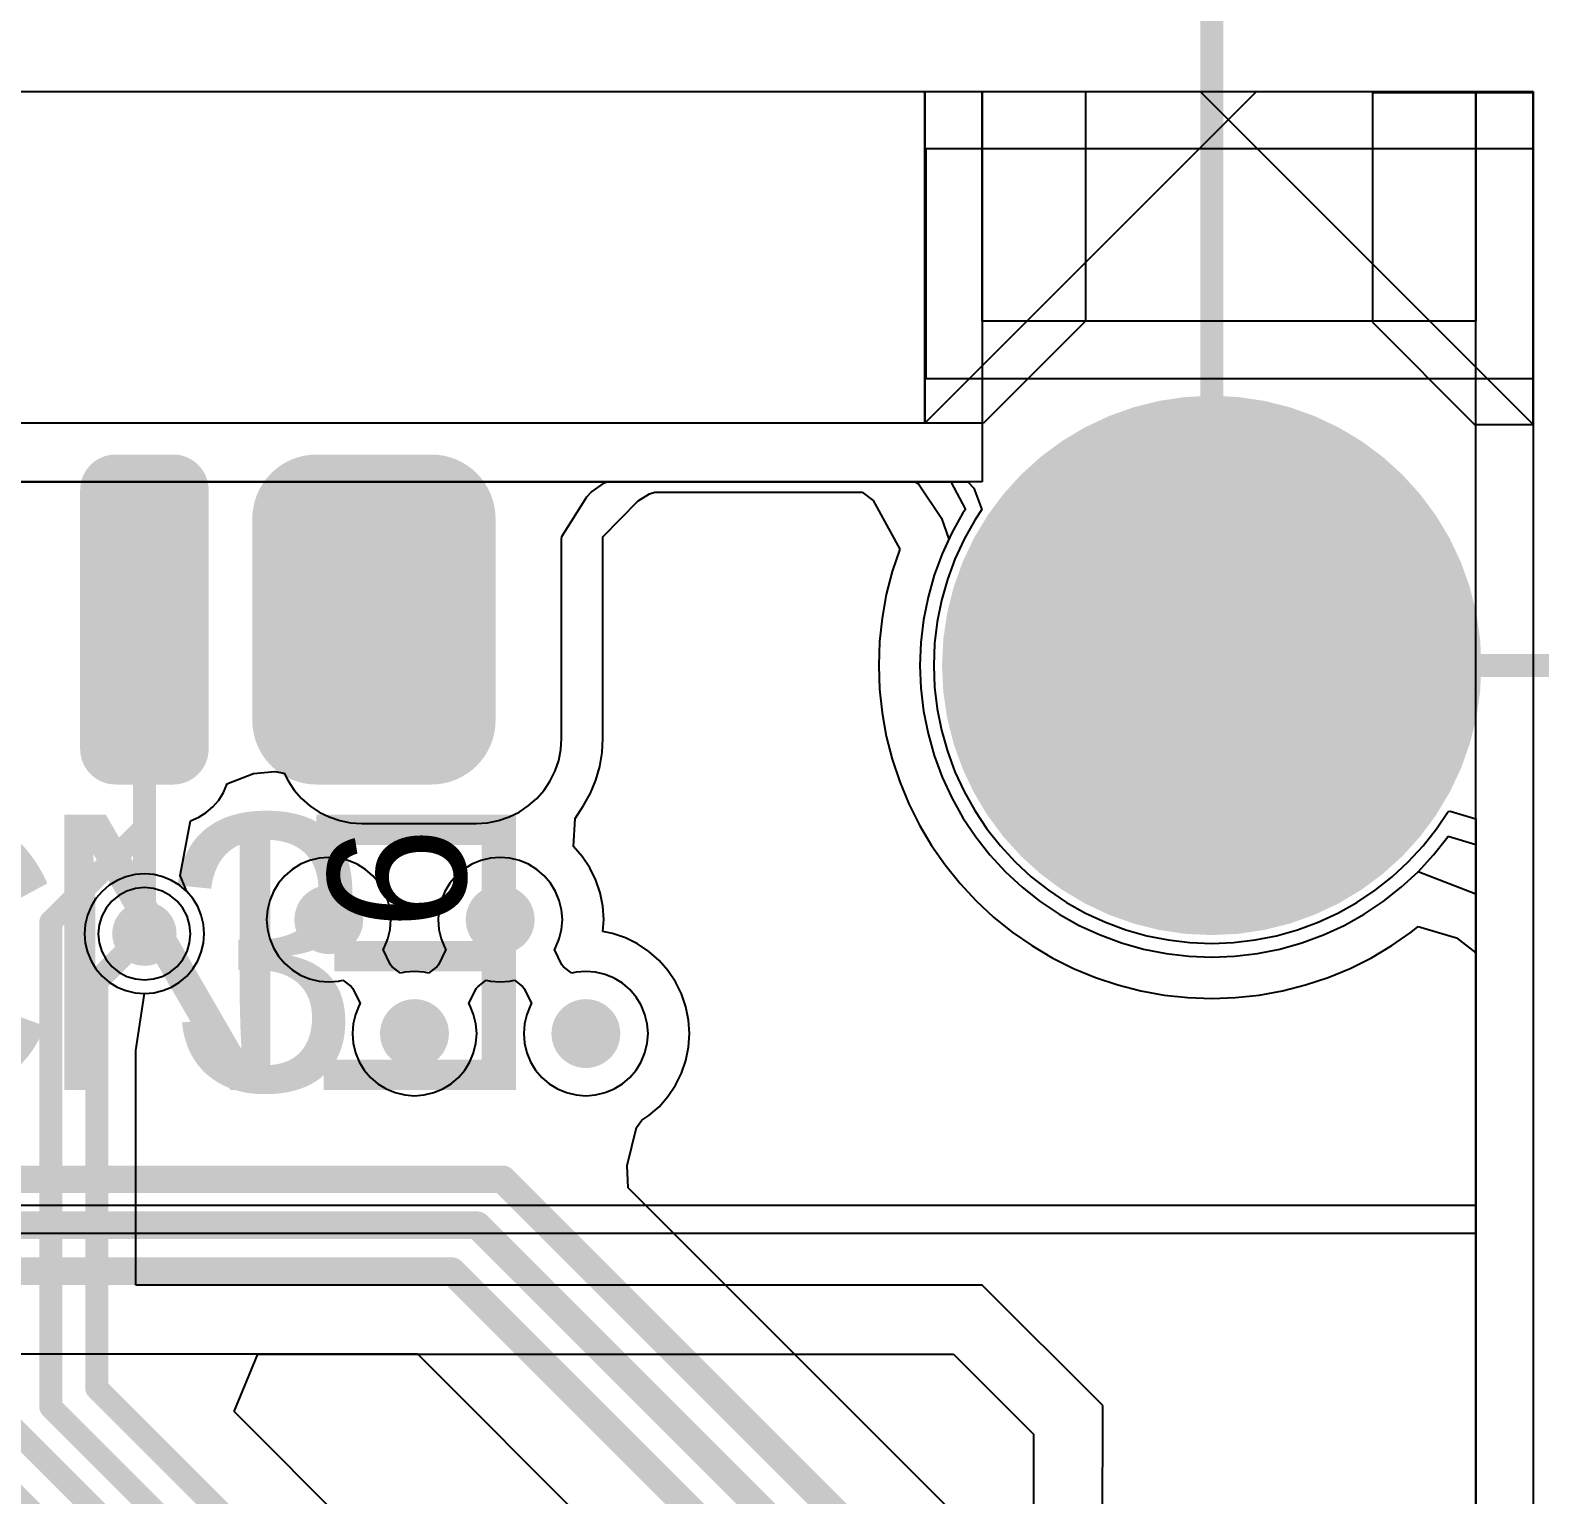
# Model space of a CAD drawing. Header units: millimetres. Extents: x 5.97 to 14.78, y 3.86 to 11.35.
# Drawn here: x 12.21 to 12.868, y 7.819 to 8.457 of the extents above; entities that cross this region are included whole.
import ezdxf

# ---------------------------------------------------------------- set-up
doc = ezdxf.new("R2010")
doc.units = ezdxf.units.MM
doc.header["$MEASUREMENT"] = 0
for name, color, linetype in [('BottomLayer', 5, 'Continuous'), ('BottomOverlay', 54, 'Continuous'), ('BottomPaste', 16, 'Continuous'), ('BottomSolder', 6, 'Continuous'), ('Mechanical2', 216, 'Continuous'), ('MidLayer1', 16, 'Continuous'), ('MidLayer2', 76, 'Continuous'), ('MultiLayer', 9, 'Continuous'), ('TopLayer', 1, 'Continuous'), ('TopOverlay', 2, 'Continuous'), ('TopPaste', 8, 'Continuous'), ('TopSolder', 216, 'Continuous')]:
    doc.layers.add(name, color=color, linetype=linetype)

# ---------------------------------------------------------------- blocks, each defined once
blk = doc.blocks.new('TE_1_1634688_0_163')
at = {"layer": 'BottomLayer'}
for points, const_width in [([(-0.2375, -0.00642, 1), (-0.2125, -0.00642, 1)], 0.025), ([(-0.1875, -0.00642, 1), (-0.1625, -0.00642, 1)], 0.025), ([(-0.11875, 0.00608, 1), (-0.10625, 0.00608, 1)], 0.0125), ([(-0.09375, 0.00608, 1), (-0.08125, 0.00608, 1)], 0.0125), ([(-0.01875, 0.00608, 1), (-0.00625, 0.00608, 1)], 0.0125), ([(0.00625, 0.00608, 1), (0.01875, 0.00608, 1)], 0.0125), ([(0.08125, 0.00608, 1), (0.09375, 0.00608, 1)], 0.0125), ([(0.10625, 0.00608, 1), (0.11875, 0.00608, 1)], 0.0125), ([(0.1625, -0.00642, 1), (0.1875, -0.00642, 1)], 0.025), ([(0.2125, -0.00642, 1), (0.2375, -0.00642, 1)], 0.025), ([(-0.2375, -0.09421, 1), (-0.2125, -0.09421, 1)], 0.025), ([(-0.1875, -0.09421, 1), (-0.1625, -0.09421, 1)], 0.025), ([(0.1625, -0.09421, 1), (0.1875, -0.09421, 1)], 0.025), ([(0.2125, -0.09421, 1), (0.2375, -0.09421, 1)], 0.025), ([(-0.11875, -0.10671, 1), (-0.10625, -0.10671, 1)], 0.0125), ([(-0.09375, -0.10671, 1), (-0.08125, -0.10671, 1)], 0.0125), ([(-0.01875, -0.10671, 1), (-0.00625, -0.10671, 1)], 0.0125), ([(0.00625, -0.10671, 1), (0.01875, -0.10671, 1)], 0.0125), ([(0.08125, -0.10671, 1), (0.09375, -0.10671, 1)], 0.0125), ([(0.10625, -0.10671, 1), (0.11875, -0.10671, 1)], 0.0125)]:
    blk.add_lwpolyline(points, format="xyb", close=True, dxfattribs=dict(at, const_width=const_width))
for points in [[(-0.175, -0.11921), (-0.175, 0.01858), (-0.225, -0.11921), (-0.225, 0.01858)], [(-0.0875, -0.11921), (-0.0875, 0.01858), (-0.1125, -0.11921), (-0.1125, 0.01858)], [(0.0125, -0.11921), (0.0125, 0.01858), (-0.0125, -0.11921), (-0.0125, 0.01858)], [(0.1125, -0.11921), (0.1125, 0.01858), (0.0875, -0.11921), (0.0875, 0.01858)], [(0.225, -0.11921), (0.225, 0.01858), (0.175, -0.11921), (0.175, 0.01858)], [(-0.075, -0.10671), (-0.075, 0.00608), (-0.125, -0.10671), (-0.125, 0.00608)], [(0.025, -0.10671), (0.025, 0.00608), (-0.025, -0.10671), (-0.025, 0.00608)], [(0.125, -0.10671), (0.125, 0.00608), (0.075, -0.10671), (0.075, 0.00608)], [(-0.15, -0.09421), (-0.15, -0.00642), (-0.25, -0.09421), (-0.25, -0.00642)], [(0.25, -0.09421), (0.25, -0.00642), (0.15, -0.09421), (0.15, -0.00642)]]:
    blk.add_solid(points, dxfattribs=at)
at = {"layer": 'BottomPaste'}
for points, const_width in [([(-0.239, -0.00642, 1), (-0.211, -0.00642, 1)], 0.028), ([(-0.189, -0.00642, 1), (-0.161, -0.00642, 1)], 0.028), ([(-0.12025, 0.00608, 1), (-0.10475, 0.00608, 1)], 0.0155), ([(-0.09525, 0.00608, 1), (-0.07975, 0.00608, 1)], 0.0155), ([(-0.02025, 0.00608, 1), (-0.00475, 0.00608, 1)], 0.0155), ([(0.00475, 0.00608, 1), (0.02025, 0.00608, 1)], 0.0155), ([(0.07975, 0.00608, 1), (0.09525, 0.00608, 1)], 0.0155), ([(0.10475, 0.00608, 1), (0.12025, 0.00608, 1)], 0.0155), ([(0.161, -0.00642, 1), (0.189, -0.00642, 1)], 0.028), ([(0.211, -0.00642, 1), (0.239, -0.00642, 1)], 0.028), ([(-0.239, -0.09421, 1), (-0.211, -0.09421, 1)], 0.028), ([(-0.189, -0.09421, 1), (-0.161, -0.09421, 1)], 0.028), ([(0.161, -0.09421, 1), (0.189, -0.09421, 1)], 0.028), ([(0.211, -0.09421, 1), (0.239, -0.09421, 1)], 0.028), ([(-0.12025, -0.10671, 1), (-0.10475, -0.10671, 1)], 0.0155), ([(-0.09525, -0.10671, 1), (-0.07975, -0.10671, 1)], 0.0155), ([(-0.02025, -0.10671, 1), (-0.00475, -0.10671, 1)], 0.0155), ([(0.00475, -0.10671, 1), (0.02025, -0.10671, 1)], 0.0155), ([(0.07975, -0.10671, 1), (0.09525, -0.10671, 1)], 0.0155), ([(0.10475, -0.10671, 1), (0.12025, -0.10671, 1)], 0.0155)]:
    blk.add_lwpolyline(points, format="xyb", close=True, dxfattribs=dict(at, const_width=const_width))
for points in [[(-0.175, -0.12221), (-0.175, 0.02158), (-0.225, -0.12221), (-0.225, 0.02158)], [(-0.0875, -0.12221), (-0.0875, 0.02158), (-0.1125, -0.12221), (-0.1125, 0.02158)], [(0.0125, -0.12221), (0.0125, 0.02158), (-0.0125, -0.12221), (-0.0125, 0.02158)], [(0.1125, -0.12221), (0.1125, 0.02158), (0.0875, -0.12221), (0.0875, 0.02158)], [(0.225, -0.12221), (0.225, 0.02158), (0.175, -0.12221), (0.175, 0.02158)], [(-0.072, -0.10671), (-0.072, 0.00608), (-0.128, -0.10671), (-0.128, 0.00608)], [(0.028, -0.10671), (0.028, 0.00608), (-0.028, -0.10671), (-0.028, 0.00608)], [(0.128, -0.10671), (0.128, 0.00608), (0.072, -0.10671), (0.072, 0.00608)], [(-0.147, -0.09421), (-0.147, -0.00642), (-0.253, -0.09421), (-0.253, -0.00642)], [(0.253, -0.09421), (0.253, -0.00642), (0.147, -0.09421), (0.147, -0.00642)]]:
    blk.add_solid(points, dxfattribs=at)
at = {"layer": 'BottomSolder'}
for points, const_width in [([(-0.23875, -0.00642, 1), (-0.21125, -0.00642, 1)], 0.0275), ([(-0.18875, -0.00642, 1), (-0.16125, -0.00642, 1)], 0.0275), ([(-0.12, 0.00608, 1), (-0.105, 0.00608, 1)], 0.015), ([(-0.095, 0.00608, 1), (-0.08, 0.00608, 1)], 0.015), ([(-0.02, 0.00608, 1), (-0.005, 0.00608, 1)], 0.015), ([(0.005, 0.00608, 1), (0.02, 0.00608, 1)], 0.015), ([(0.08, 0.00608, 1), (0.095, 0.00608, 1)], 0.015), ([(0.105, 0.00608, 1), (0.12, 0.00608, 1)], 0.015), ([(0.16125, -0.00642, 1), (0.18875, -0.00642, 1)], 0.0275), ([(0.21125, -0.00642, 1), (0.23875, -0.00642, 1)], 0.0275), ([(-0.23875, -0.09421, 1), (-0.21125, -0.09421, 1)], 0.0275), ([(-0.18875, -0.09421, 1), (-0.16125, -0.09421, 1)], 0.0275), ([(0.16125, -0.09421, 1), (0.18875, -0.09421, 1)], 0.0275), ([(0.21125, -0.09421, 1), (0.23875, -0.09421, 1)], 0.0275), ([(-0.12, -0.10671, 1), (-0.105, -0.10671, 1)], 0.015), ([(-0.095, -0.10671, 1), (-0.08, -0.10671, 1)], 0.015), ([(-0.02, -0.10671, 1), (-0.005, -0.10671, 1)], 0.015), ([(0.005, -0.10671, 1), (0.02, -0.10671, 1)], 0.015), ([(0.08, -0.10671, 1), (0.095, -0.10671, 1)], 0.015), ([(0.105, -0.10671, 1), (0.12, -0.10671, 1)], 0.015)]:
    blk.add_lwpolyline(points, format="xyb", close=True, dxfattribs=dict(at, const_width=const_width))
for points in [[(-0.175, -0.12171), (-0.175, 0.02108), (-0.225, -0.12171), (-0.225, 0.02108)], [(-0.0875, -0.12171), (-0.0875, 0.02108), (-0.1125, -0.12171), (-0.1125, 0.02108)], [(0.0125, -0.12171), (0.0125, 0.02108), (-0.0125, -0.12171), (-0.0125, 0.02108)], [(0.1125, -0.12171), (0.1125, 0.02108), (0.0875, -0.12171), (0.0875, 0.02108)], [(0.225, -0.12171), (0.225, 0.02108), (0.175, -0.12171), (0.175, 0.02108)], [(-0.0725, -0.10671), (-0.0725, 0.00608), (-0.1275, -0.10671), (-0.1275, 0.00608)], [(0.0275, -0.10671), (0.0275, 0.00608), (-0.0275, -0.10671), (-0.0275, 0.00608)], [(0.1275, -0.10671), (0.1275, 0.00608), (0.0725, -0.10671), (0.0725, 0.00608)], [(-0.1475, -0.09421), (-0.1475, -0.00642), (-0.2525, -0.09421), (-0.2525, -0.00642)], [(0.2525, -0.09421), (0.2525, -0.00642), (0.1475, -0.09421), (0.1475, -0.00642)]]:
    blk.add_solid(points, dxfattribs=at)
at = {"layer": 'MultiLayer'}
for p, q in [((-0.44, -0.28031), (-0.44, -0.13583)), ((-0.44, -0.13583), (0.44, -0.13583)), ((0.44, -0.13583), (0.44, -0.28031)), ((0.44, -0.28031), (-0.44, -0.28031))]:
    blk.add_line(p, q, dxfattribs=at)
at = {"layer": 'TopLayer'}
for points, const_width in [([(-0.2375, -0.00642, 1), (-0.2125, -0.00642, 1)], 0.025), ([(-0.1875, -0.00642, 1), (-0.1625, -0.00642, 1)], 0.025), ([(-0.11875, 0.00608, 1), (-0.10625, 0.00608, 1)], 0.0125), ([(-0.09375, 0.00608, 1), (-0.08125, 0.00608, 1)], 0.0125), ([(-0.01875, 0.00608, 1), (-0.00625, 0.00608, 1)], 0.0125), ([(0.00625, 0.00608, 1), (0.01875, 0.00608, 1)], 0.0125), ([(0.08125, 0.00608, 1), (0.09375, 0.00608, 1)], 0.0125), ([(0.10625, 0.00608, 1), (0.11875, 0.00608, 1)], 0.0125), ([(0.1625, -0.00642, 1), (0.1875, -0.00642, 1)], 0.025), ([(0.2125, -0.00642, 1), (0.2375, -0.00642, 1)], 0.025), ([(-0.2375, -0.09421, 1), (-0.2125, -0.09421, 1)], 0.025), ([(-0.1875, -0.09421, 1), (-0.1625, -0.09421, 1)], 0.025), ([(0.1625, -0.09421, 1), (0.1875, -0.09421, 1)], 0.025), ([(0.2125, -0.09421, 1), (0.2375, -0.09421, 1)], 0.025), ([(-0.11875, -0.10671, 1), (-0.10625, -0.10671, 1)], 0.0125), ([(-0.09375, -0.10671, 1), (-0.08125, -0.10671, 1)], 0.0125), ([(-0.01875, -0.10671, 1), (-0.00625, -0.10671, 1)], 0.0125), ([(0.00625, -0.10671, 1), (0.01875, -0.10671, 1)], 0.0125), ([(0.08125, -0.10671, 1), (0.09375, -0.10671, 1)], 0.0125), ([(0.10625, -0.10671, 1), (0.11875, -0.10671, 1)], 0.0125)]:
    blk.add_lwpolyline(points, format="xyb", close=True, dxfattribs=dict(at, const_width=const_width))
for points in [[(-0.175, -0.11921), (-0.175, 0.01858), (-0.225, -0.11921), (-0.225, 0.01858)], [(-0.0875, -0.11921), (-0.0875, 0.01858), (-0.1125, -0.11921), (-0.1125, 0.01858)], [(0.0125, -0.11921), (0.0125, 0.01858), (-0.0125, -0.11921), (-0.0125, 0.01858)], [(0.1125, -0.11921), (0.1125, 0.01858), (0.0875, -0.11921), (0.0875, 0.01858)], [(0.225, -0.11921), (0.225, 0.01858), (0.175, -0.11921), (0.175, 0.01858)], [(-0.075, -0.10671), (-0.075, 0.00608), (-0.125, -0.10671), (-0.125, 0.00608)], [(0.025, -0.10671), (0.025, 0.00608), (-0.025, -0.10671), (-0.025, 0.00608)], [(0.125, -0.10671), (0.125, 0.00608), (0.075, -0.10671), (0.075, 0.00608)], [(-0.15, -0.09421), (-0.15, -0.00642), (-0.25, -0.09421), (-0.25, -0.00642)], [(0.25, -0.09421), (0.25, -0.00642), (0.15, -0.09421), (0.15, -0.00642)]]:
    blk.add_solid(points, dxfattribs=at)
at = {"layer": 'TopPaste'}
for points, const_width in [([(-0.239, -0.00642, 1), (-0.211, -0.00642, 1)], 0.028), ([(-0.189, -0.00642, 1), (-0.161, -0.00642, 1)], 0.028), ([(-0.12025, 0.00608, 1), (-0.10475, 0.00608, 1)], 0.0155), ([(-0.09525, 0.00608, 1), (-0.07975, 0.00608, 1)], 0.0155), ([(-0.02025, 0.00608, 1), (-0.00475, 0.00608, 1)], 0.0155), ([(0.00475, 0.00608, 1), (0.02025, 0.00608, 1)], 0.0155), ([(0.07975, 0.00608, 1), (0.09525, 0.00608, 1)], 0.0155), ([(0.10475, 0.00608, 1), (0.12025, 0.00608, 1)], 0.0155), ([(0.161, -0.00642, 1), (0.189, -0.00642, 1)], 0.028), ([(0.211, -0.00642, 1), (0.239, -0.00642, 1)], 0.028), ([(-0.239, -0.09421, 1), (-0.211, -0.09421, 1)], 0.028), ([(-0.189, -0.09421, 1), (-0.161, -0.09421, 1)], 0.028), ([(0.161, -0.09421, 1), (0.189, -0.09421, 1)], 0.028), ([(0.211, -0.09421, 1), (0.239, -0.09421, 1)], 0.028), ([(-0.12025, -0.10671, 1), (-0.10475, -0.10671, 1)], 0.0155), ([(-0.09525, -0.10671, 1), (-0.07975, -0.10671, 1)], 0.0155), ([(-0.02025, -0.10671, 1), (-0.00475, -0.10671, 1)], 0.0155), ([(0.00475, -0.10671, 1), (0.02025, -0.10671, 1)], 0.0155), ([(0.07975, -0.10671, 1), (0.09525, -0.10671, 1)], 0.0155), ([(0.10475, -0.10671, 1), (0.12025, -0.10671, 1)], 0.0155)]:
    blk.add_lwpolyline(points, format="xyb", close=True, dxfattribs=dict(at, const_width=const_width))
for points in [[(-0.175, -0.12221), (-0.175, 0.02158), (-0.225, -0.12221), (-0.225, 0.02158)], [(-0.0875, -0.12221), (-0.0875, 0.02158), (-0.1125, -0.12221), (-0.1125, 0.02158)], [(0.0125, -0.12221), (0.0125, 0.02158), (-0.0125, -0.12221), (-0.0125, 0.02158)], [(0.1125, -0.12221), (0.1125, 0.02158), (0.0875, -0.12221), (0.0875, 0.02158)], [(0.225, -0.12221), (0.225, 0.02158), (0.175, -0.12221), (0.175, 0.02158)], [(-0.072, -0.10671), (-0.072, 0.00608), (-0.128, -0.10671), (-0.128, 0.00608)], [(0.028, -0.10671), (0.028, 0.00608), (-0.028, -0.10671), (-0.028, 0.00608)], [(0.128, -0.10671), (0.128, 0.00608), (0.072, -0.10671), (0.072, 0.00608)], [(-0.147, -0.09421), (-0.147, -0.00642), (-0.253, -0.09421), (-0.253, -0.00642)], [(0.253, -0.09421), (0.253, -0.00642), (0.147, -0.09421), (0.147, -0.00642)]]:
    blk.add_solid(points, dxfattribs=at)
at = {"layer": 'TopSolder'}
for points, const_width in [([(-0.23875, -0.00642, 1), (-0.21125, -0.00642, 1)], 0.0275), ([(-0.18875, -0.00642, 1), (-0.16125, -0.00642, 1)], 0.0275), ([(-0.12, 0.00608, 1), (-0.105, 0.00608, 1)], 0.015), ([(-0.095, 0.00608, 1), (-0.08, 0.00608, 1)], 0.015), ([(-0.02, 0.00608, 1), (-0.005, 0.00608, 1)], 0.015), ([(0.005, 0.00608, 1), (0.02, 0.00608, 1)], 0.015), ([(0.08, 0.00608, 1), (0.095, 0.00608, 1)], 0.015), ([(0.105, 0.00608, 1), (0.12, 0.00608, 1)], 0.015), ([(0.16125, -0.00642, 1), (0.18875, -0.00642, 1)], 0.0275), ([(0.21125, -0.00642, 1), (0.23875, -0.00642, 1)], 0.0275), ([(-0.23875, -0.09421, 1), (-0.21125, -0.09421, 1)], 0.0275), ([(-0.18875, -0.09421, 1), (-0.16125, -0.09421, 1)], 0.0275), ([(0.16125, -0.09421, 1), (0.18875, -0.09421, 1)], 0.0275), ([(0.21125, -0.09421, 1), (0.23875, -0.09421, 1)], 0.0275), ([(-0.12, -0.10671, 1), (-0.105, -0.10671, 1)], 0.015), ([(-0.095, -0.10671, 1), (-0.08, -0.10671, 1)], 0.015), ([(-0.02, -0.10671, 1), (-0.005, -0.10671, 1)], 0.015), ([(0.005, -0.10671, 1), (0.02, -0.10671, 1)], 0.015), ([(0.08, -0.10671, 1), (0.095, -0.10671, 1)], 0.015), ([(0.105, -0.10671, 1), (0.12, -0.10671, 1)], 0.015)]:
    blk.add_lwpolyline(points, format="xyb", close=True, dxfattribs=dict(at, const_width=const_width))
for points in [[(-0.175, -0.12171), (-0.175, 0.02108), (-0.225, -0.12171), (-0.225, 0.02108)], [(-0.0875, -0.12171), (-0.0875, 0.02108), (-0.1125, -0.12171), (-0.1125, 0.02108)], [(0.0125, -0.12171), (0.0125, 0.02108), (-0.0125, -0.12171), (-0.0125, 0.02108)], [(0.1125, -0.12171), (0.1125, 0.02108), (0.0875, -0.12171), (0.0875, 0.02108)], [(0.225, -0.12171), (0.225, 0.02108), (0.175, -0.12171), (0.175, 0.02108)], [(-0.0725, -0.10671), (-0.0725, 0.00608), (-0.1275, -0.10671), (-0.1275, 0.00608)], [(0.0275, -0.10671), (0.0275, 0.00608), (-0.0275, -0.10671), (-0.0275, 0.00608)], [(0.1275, -0.10671), (0.1275, 0.00608), (0.0725, -0.10671), (0.0725, 0.00608)], [(-0.1475, -0.09421), (-0.1475, -0.00642), (-0.2525, -0.09421), (-0.2525, -0.00642)], [(0.2525, -0.09421), (0.2525, -0.00642), (0.1475, -0.09421), (0.1475, -0.00642)]]:
    blk.add_solid(points, dxfattribs=at)
at = {"layer": 'TopOverlay'}
for s, p in [('9', (-0.18, 0.04)), ('1', (0.24, 0.04))]:
    blk.add_text(s, height=0.06, rotation=90, dxfattribs=at).set_placement(p)

msp = doc.modelspace()

# ---------------------------------------------------------------- linework, layer by layer
at = {"layer": 'BottomLayer'}
for p, q in [((12.45281, 8.25348), (12.45459, 8.25546)), ((12.45459, 8.25546), (12.46048, 8.25958)), ((12.46048, 8.25958), (12.46145, 8.26)), ((12.46145, 8.26), (12.59579, 8.26)), ((12.59579, 8.26), (12.59719, 8.25909)), ((12.59719, 8.25909), (12.60732, 8.24421)), ((12.44188, 8.23621), (12.45281, 8.25348)), ((12.60732, 8.24421), (12.61051, 8.235)), ((12.44176, 8.235), (12.44188, 8.23621)), ((12.44176, 8.14823), (12.44176, 8.235)), ((12.61051, 8.235), (12.60758, 8.22864)), ((12.60758, 8.22864), (12.60412, 8.21928)), ((12.60412, 8.21928), (12.60141, 8.20967)), ((12.60141, 8.20967), (12.59947, 8.19988)), ((12.59947, 8.19988), (12.59829, 8.18997)), ((12.59829, 8.18997), (12.5979, 8.18)), ((12.5979, 8.18), (12.59829, 8.17003)), ((12.59829, 8.17003), (12.59947, 8.16012)), ((12.59947, 8.16012), (12.60141, 8.15033)), ((12.60141, 8.15033), (12.60412, 8.14072)), ((12.4405, 8.13863), (12.44145, 8.14339)), ((12.44145, 8.14339), (12.44176, 8.14823)), ((12.43894, 8.13404), (12.4405, 8.13863)), ((12.60412, 8.14072), (12.60758, 8.13136)), ((12.29594, 8.12841), (12.30748, 8.13286)), ((12.30748, 8.13286), (12.31685, 8.13371)), ((12.31685, 8.13371), (12.32094, 8.13299)), ((12.32094, 8.13299), (12.32257, 8.12969)), ((12.32257, 8.12969), (12.32527, 8.12566)), ((12.4341, 8.12566), (12.4368, 8.12969)), ((12.4368, 8.12969), (12.43894, 8.13404)), ((12.60758, 8.13136), (12.61175, 8.1223)), ((12.29238, 8.12128), (12.2944, 8.12457)), ((12.2944, 8.12457), (12.29587, 8.12813)), ((12.29587, 8.12813), (12.29594, 8.12841)), ((12.32527, 8.12566), (12.32847, 8.12201)), ((12.4309, 8.12201), (12.4341, 8.12566)), ((12.28695, 8.11585), (12.28988, 8.11835)), ((12.28988, 8.11835), (12.29238, 8.12128)), ((12.32847, 8.12201), (12.33211, 8.11881)), ((12.33211, 8.11881), (12.33615, 8.11612)), ((12.33615, 8.11612), (12.3405, 8.11397)), ((12.41887, 8.11397), (12.42322, 8.11612)), ((12.42322, 8.11612), (12.42726, 8.11881)), ((12.42726, 8.11881), (12.4309, 8.12201)), ((12.61175, 8.1223), (12.61663, 8.11359)), ((12.27558, 8.08848), (12.28009, 8.11236)), ((12.28009, 8.11236), (12.28366, 8.11383)), ((12.28366, 8.11383), (12.28695, 8.11585)), ((12.3405, 8.11397), (12.34509, 8.11241)), ((12.34509, 8.11241), (12.34985, 8.11147)), ((12.34985, 8.11147), (12.35468, 8.11115)), ((12.35468, 8.11115), (12.40469, 8.11115)), ((12.40469, 8.11115), (12.40952, 8.11147)), ((12.40952, 8.11147), (12.41428, 8.11241)), ((12.41428, 8.11241), (12.41887, 8.11397)), ((12.61663, 8.11359), (12.62218, 8.10529)), ((12.62218, 8.10529), (12.62835, 8.09746)), ((12.62835, 8.09746), (12.63513, 8.09013)), ((12.63513, 8.09013), (12.64246, 8.08335)), ((12.80754, 8.08335), (12.81487, 8.09013)), ((12.81487, 8.09013), (12.815, 8.09027)), ((12.815, 8.09027), (12.84, 8.08048)), ((12.27844, 8.08155), (12.27558, 8.08848)), ((12.64246, 8.08335), (12.65029, 8.07718)), ((12.79971, 8.07718), (12.80754, 8.08335)), ((12.2811, 8.07844), (12.27844, 8.08155)), ((12.28324, 8.07495), (12.2811, 8.07844)), ((12.65029, 8.07718), (12.65859, 8.07163)), ((12.79141, 8.07163), (12.79971, 8.07718)), ((12.84, 8.08048), (12.84, 5.86637)), ((12.2848, 8.07116), (12.28324, 8.07495)), ((12.28576, 8.06719), (12.2848, 8.07116)), ((12.65859, 8.07163), (12.6673, 8.06675)), ((12.7827, 8.06675), (12.79141, 8.07163)), ((12.28608, 8.06311), (12.28576, 8.06719)), ((12.6673, 8.06675), (12.67636, 8.06258)), ((12.77364, 8.06258), (12.7827, 8.06675)), ((12.2848, 8.05505), (12.28576, 8.05903)), ((12.28576, 8.05903), (12.28608, 8.06311)), ((12.67636, 8.06258), (12.68572, 8.05912)), ((12.68572, 8.05912), (12.69533, 8.05641)), ((12.75467, 8.05641), (12.76428, 8.05912)), ((12.76428, 8.05912), (12.77364, 8.06258)), ((12.2811, 8.04778), (12.28324, 8.05127)), ((12.28324, 8.05127), (12.2848, 8.05505)), ((12.69533, 8.05641), (12.70512, 8.05447)), ((12.70512, 8.05447), (12.71503, 8.05329)), ((12.71503, 8.05329), (12.725, 8.0529)), ((12.725, 8.0529), (12.73497, 8.05329)), ((12.73497, 8.05329), (12.74488, 8.05447)), ((12.74488, 8.05447), (12.75467, 8.05641)), ((12.27533, 8.04201), (12.27844, 8.04466)), ((12.27844, 8.04466), (12.2811, 8.04778)), ((12.26, 8.03702), (12.26408, 8.03735)), ((12.26408, 8.03735), (12.26806, 8.0383)), ((12.26806, 8.0383), (12.27184, 8.03987)), ((12.27184, 8.03987), (12.27533, 8.04201)), ((12.25632, 8.01224), (12.26, 8.03702)), ((12.25632, 7.91), (12.25632, 8.01224)), ((12.625, 7.91), (12.25632, 7.91)), ((12.6775, 7.8575), (12.625, 7.91)), ((12.29904, 7.85491), (12.30939, 7.87991)), ((12.30939, 7.87991), (12.61254, 7.87991)), ((12.61254, 7.87991), (12.64739, 7.84505)), ((12.38538, 7.76856), (12.29904, 7.85491)), ((12.67659, 7.17278), (12.6775, 7.8575)), ((12.64739, 7.84505), (12.6465, 7.17282))]:
    msp.add_line(p, q, dxfattribs=at)
for points, const_width in [([(12.6675, 8.18, 1), (12.7825, 8.18, 1)], 0.115), ([(12.2575, 8.2, 1), (12.2625, 8.2, 1)], 0.005), ([(12.2575, 8.10907, 1), (12.2625, 8.10907, 1)], 0.005), ([(12.2575, 8.10907, 1), (12.2625, 8.10907, 1)], 0.005), ([(12.33285, 8.06923, 1), (12.34784, 8.06923, 1)], 0.015), ([(12.4075, 8.06923, 1), (12.4225, 8.06923, 1)], 0.015), ([(12.253, 8.06311, 1), (12.267, 8.06311, 1)], 0.014), ([(12.21674, 8.06831, 1), (12.22174, 8.06831, 1)], 0.005), ([(12.21674, 8.06831, 1), (12.22174, 8.06831, 1)], 0.005), ([(12.2575, 8.06311, 1), (12.2625, 8.06311, 1)], 0.005), ([(12.23674, 8.04235, 1), (12.24174, 8.04235, 1)], 0.005), ([(12.23674, 8.04235, 1), (12.24174, 8.04235, 1)], 0.005), ([(12.37017, 8.01961, 1), (12.38517, 8.01961, 1)], 0.015), ([(12.44483, 8.01961, 1), (12.45983, 8.01961, 1)], 0.015), ([(12.23674, 7.8651, 1), (12.24174, 7.8651, 1)], 0.005), ([(12.23674, 7.8651, 1), (12.24174, 7.8651, 1)], 0.005), ([(12.21674, 7.85681, 1), (12.22174, 7.85681, 1)], 0.005), ([(12.21674, 7.85681, 1), (12.22174, 7.85681, 1)], 0.005)]:
    msp.add_lwpolyline(points, format="xyb", close=True, dxfattribs=dict(at, const_width=const_width))
at = {"layer": 'BottomLayer', "const_width": 0.01}
for points in [[(12.26, 8.10907), (12.26, 8.2)], [(12.21924, 8.06831), (12.26, 8.10907)], [(12.21924, 7.85681), (12.21924, 8.06831)], [(12.23924, 8.04235), (12.26, 8.06311)], [(12.23924, 7.8651), (12.23924, 8.04235)], [(12.23924, 7.8651), (12.36058, 7.74376)], [(12.21924, 7.85681), (12.34058, 7.73548)], [(12.20124, 7.84936), (12.32258, 7.72802)], [(12.18124, 7.84107), (12.30258, 7.71974)]]:
    msp.add_lwpolyline(points, dxfattribs=at)
at = {"layer": 'BottomSolder', "const_width": 0.1175}
msp.add_lwpolyline([(12.66625, 8.18, 1), (12.78375, 8.18, 1)], format="xyb", close=True, dxfattribs=at)
at = {"layer": 'Mechanical2', "const_width": 0.01}
for points in [[(12.725, 8.18), (12.725, 11.265)], [(12.725, 8.18), (12.725, 10.15)], [(12.725, 8.18), (14.675, 8.18)]]:
    msp.add_lwpolyline(points, dxfattribs=at)
at = {"layer": 'Mechanical2', "const_width": 0.005}
msp.add_lwpolyline([(12.7225, 8.18, 1), (12.7275, 8.18, 1)], format="xyb", close=True, dxfattribs=at)
msp.add_lwpolyline([(12.7225, 8.18, 1), (12.7275, 8.18, 1)], format="xyb", close=True, dxfattribs=at)
msp.add_lwpolyline([(12.7225, 8.18, 1), (12.7275, 8.18, 1)], format="xyb", close=True, dxfattribs=at)
at = {"layer": 'MidLayer1'}
for p, q in [((11.695, 8.26), (12.61871, 8.26)), ((12.61871, 8.26), (12.62137, 8.25718)), ((12.62137, 8.25718), (12.62491, 8.248)), ((12.62491, 8.248), (12.62175, 8.24327)), ((12.62175, 8.24327), (12.61711, 8.23498)), ((12.61711, 8.23498), (12.61312, 8.22634)), ((12.61312, 8.22634), (12.60983, 8.21742)), ((12.60983, 8.21742), (12.60725, 8.20827)), ((12.60725, 8.20827), (12.6054, 8.19894)), ((12.6054, 8.19894), (12.60428, 8.1895)), ((12.60428, 8.1895), (12.60391, 8.18)), ((12.60391, 8.18), (12.60428, 8.1705)), ((12.60428, 8.1705), (12.6054, 8.16106)), ((12.6054, 8.16106), (12.60725, 8.15173)), ((12.60725, 8.15173), (12.60983, 8.14258)), ((12.60983, 8.14258), (12.61312, 8.13366)), ((12.61312, 8.13366), (12.61711, 8.12502)), ((12.61711, 8.12502), (12.62175, 8.11673)), ((12.62175, 8.11673), (12.62703, 8.10882)), ((12.82297, 8.10882), (12.828, 8.11636)), ((12.828, 8.11636), (12.82886, 8.11654)), ((12.82886, 8.11654), (12.84, 8.11315)), ((12.84, 8.11315), (12.84, 6.17414)), ((12.62703, 8.10882), (12.63292, 8.10136)), ((12.81708, 8.10136), (12.82297, 8.10882)), ((12.34034, 8.09631), (12.33611, 8.09598)), ((12.34458, 8.09598), (12.34034, 8.09631)), ((12.415, 8.09631), (12.41076, 8.09598)), ((12.41924, 8.09598), (12.415, 8.09631)), ((12.63292, 8.10136), (12.63937, 8.09437)), ((12.81063, 8.09437), (12.81708, 8.10136)), ((12.32443, 8.09114), (12.32119, 8.08838)), ((12.32805, 8.09336), (12.32443, 8.09114)), ((12.33198, 8.09498), (12.32805, 8.09336)), ((12.33611, 8.09598), (12.33198, 8.09498)), ((12.34871, 8.09498), (12.34458, 8.09598)), ((12.35264, 8.09336), (12.34871, 8.09498)), ((12.35626, 8.09114), (12.35264, 8.09336)), ((12.3595, 8.08838), (12.35626, 8.09114)), ((12.39908, 8.09114), (12.39585, 8.08838)), ((12.4027, 8.09336), (12.39908, 8.09114)), ((12.40663, 8.09498), (12.4027, 8.09336)), ((12.41076, 8.09598), (12.40663, 8.09498)), ((12.42337, 8.09498), (12.41924, 8.09598)), ((12.4273, 8.09336), (12.42337, 8.09498)), ((12.43092, 8.09114), (12.4273, 8.09336)), ((12.43415, 8.08838), (12.43092, 8.09114)), ((12.63937, 8.09437), (12.64636, 8.08792)), ((12.80364, 8.08792), (12.81063, 8.09437)), ((12.26, 8.0832), (12.25608, 8.08282)), ((12.26392, 8.08282), (12.26, 8.0832)), ((12.31843, 8.08515), (12.31621, 8.08152)), ((12.32119, 8.08838), (12.31843, 8.08515)), ((12.36226, 8.08515), (12.3595, 8.08838)), ((12.36448, 8.08152), (12.36226, 8.08515)), ((12.39309, 8.08515), (12.39087, 8.08152)), ((12.39585, 8.08838), (12.39309, 8.08515)), ((12.43691, 8.08515), (12.43415, 8.08838)), ((12.43913, 8.08152), (12.43691, 8.08515)), ((12.64636, 8.08792), (12.65382, 8.08203)), ((12.79618, 8.08203), (12.80364, 8.08792)), ((12.24579, 8.07732), (12.24329, 8.07427)), ((12.24883, 8.07982), (12.24579, 8.07732)), ((12.25231, 8.08167), (12.24883, 8.07982)), ((12.25608, 8.08282), (12.25231, 8.08167)), ((12.26769, 8.08167), (12.26392, 8.08282)), ((12.27117, 8.07982), (12.26769, 8.08167)), ((12.27421, 8.07732), (12.27117, 8.07982)), ((12.27671, 8.07427), (12.27421, 8.07732)), ((12.31459, 8.0776), (12.31359, 8.07346)), ((12.31621, 8.08152), (12.31459, 8.0776)), ((12.3661, 8.0776), (12.36448, 8.08152)), ((12.3671, 8.07346), (12.3661, 8.0776)), ((12.38924, 8.0776), (12.38825, 8.07346)), ((12.39087, 8.08152), (12.38924, 8.0776)), ((12.44076, 8.0776), (12.43913, 8.08152)), ((12.44175, 8.07346), (12.44076, 8.0776)), ((12.65382, 8.08203), (12.66173, 8.07675)), ((12.66173, 8.07675), (12.67002, 8.07211)), ((12.77998, 8.07211), (12.78827, 8.07675)), ((12.78827, 8.07675), (12.79618, 8.08203)), ((12.24143, 8.0708), (12.24029, 8.06703)), ((12.24329, 8.07427), (12.24143, 8.0708)), ((12.27857, 8.0708), (12.27671, 8.07427)), ((12.27971, 8.06703), (12.27857, 8.0708)), ((12.31359, 8.07346), (12.31326, 8.06923)), ((12.36743, 8.06923), (12.3671, 8.07346)), ((12.38825, 8.07346), (12.38792, 8.06923)), ((12.44208, 8.06923), (12.44175, 8.07346)), ((12.67002, 8.07211), (12.67866, 8.06812)), ((12.77134, 8.06812), (12.77998, 8.07211)), ((12.24029, 8.06703), (12.2399, 8.06311)), ((12.2801, 8.06311), (12.27971, 8.06703)), ((12.31326, 8.06923), (12.31359, 8.06499)), ((12.31359, 8.06499), (12.31459, 8.06086)), ((12.3661, 8.06086), (12.3671, 8.06499)), ((12.3671, 8.06499), (12.36743, 8.06923)), ((12.38792, 8.06923), (12.38825, 8.06499)), ((12.38825, 8.06499), (12.38924, 8.06086)), ((12.44076, 8.06086), (12.44175, 8.06499)), ((12.44175, 8.06499), (12.44208, 8.06923)), ((12.67866, 8.06812), (12.68758, 8.06483)), ((12.68758, 8.06483), (12.69673, 8.06225)), ((12.75327, 8.06225), (12.76242, 8.06483)), ((12.76242, 8.06483), (12.77134, 8.06812)), ((12.2399, 8.06311), (12.24029, 8.05918)), ((12.24029, 8.05918), (12.24143, 8.05541)), ((12.27857, 8.05541), (12.27971, 8.05918)), ((12.27971, 8.05918), (12.2801, 8.06311)), ((12.31459, 8.06086), (12.31621, 8.05693)), ((12.31621, 8.05693), (12.31843, 8.05331)), ((12.36401, 8.05617), (12.36448, 8.05693)), ((12.36448, 8.05693), (12.3661, 8.06086)), ((12.38924, 8.06086), (12.39087, 8.05693)), ((12.39087, 8.05693), (12.39134, 8.05617)), ((12.43866, 8.05617), (12.43913, 8.05693)), ((12.43913, 8.05693), (12.44076, 8.06086)), ((12.69673, 8.06225), (12.70606, 8.0604)), ((12.70606, 8.0604), (12.7155, 8.05928)), ((12.7155, 8.05928), (12.725, 8.05891)), ((12.725, 8.05891), (12.7345, 8.05928)), ((12.7345, 8.05928), (12.74394, 8.0604)), ((12.74394, 8.0604), (12.75327, 8.06225)), ((12.24143, 8.05541), (12.24329, 8.05194)), ((12.24329, 8.05194), (12.24579, 8.04889)), ((12.27421, 8.04889), (12.27671, 8.05194)), ((12.27671, 8.05194), (12.27857, 8.05541)), ((12.31843, 8.05331), (12.32119, 8.05008)), ((12.36724, 8.04959), (12.36401, 8.05617)), ((12.39134, 8.05617), (12.38811, 8.04959)), ((12.44189, 8.04959), (12.43866, 8.05617)), ((12.24579, 8.04889), (12.24883, 8.0464)), ((12.24883, 8.0464), (12.25231, 8.04454)), ((12.25231, 8.04454), (12.25608, 8.04339)), ((12.26392, 8.04339), (12.26769, 8.04454)), ((12.26769, 8.04454), (12.27117, 8.0464)), ((12.27117, 8.0464), (12.27421, 8.04889)), ((12.32119, 8.05008), (12.32443, 8.04732)), ((12.32443, 8.04732), (12.32805, 8.0451)), ((12.32805, 8.0451), (12.33198, 8.04347)), ((12.36801, 8.0487), (12.36724, 8.04959)), ((12.37151, 8.0459), (12.36801, 8.0487)), ((12.37344, 8.04636), (12.37151, 8.0459)), ((12.37767, 8.0467), (12.37344, 8.04636)), ((12.38191, 8.04636), (12.37767, 8.0467)), ((12.38384, 8.0459), (12.38191, 8.04636)), ((12.38734, 8.0487), (12.38384, 8.0459)), ((12.38811, 8.04959), (12.38734, 8.0487)), ((12.44266, 8.0487), (12.44189, 8.04959)), ((12.44616, 8.0459), (12.44266, 8.0487)), ((12.44809, 8.04636), (12.44616, 8.0459)), ((12.45233, 8.0467), (12.44809, 8.04636)), ((12.45656, 8.04636), (12.45233, 8.0467)), ((12.4607, 8.04537), (12.45656, 8.04636)), ((12.46462, 8.04375), (12.4607, 8.04537)), ((12.46825, 8.04152), (12.46462, 8.04375)), ((12.25608, 8.04339), (12.26, 8.04301)), ((12.26, 8.04301), (12.26392, 8.04339)), ((12.33198, 8.04347), (12.33611, 8.04248)), ((12.33611, 8.04248), (12.34034, 8.04214)), ((12.34034, 8.04214), (12.34458, 8.04248)), ((12.34458, 8.04248), (12.34651, 8.04294)), ((12.34651, 8.04294), (12.35001, 8.04014)), ((12.35001, 8.04014), (12.35078, 8.03925)), ((12.35078, 8.03925), (12.35401, 8.03267)), ((12.40134, 8.03267), (12.40456, 8.03925)), ((12.40456, 8.03925), (12.40534, 8.04014)), ((12.40534, 8.04014), (12.40883, 8.04294)), ((12.40883, 8.04294), (12.41076, 8.04248)), ((12.41076, 8.04248), (12.415, 8.04214)), ((12.415, 8.04214), (12.41924, 8.04248)), ((12.41924, 8.04248), (12.42117, 8.04294)), ((12.42117, 8.04294), (12.42466, 8.04014)), ((12.42466, 8.04014), (12.42544, 8.03925)), ((12.42544, 8.03925), (12.42866, 8.03267)), ((12.47148, 8.03876), (12.46825, 8.04152)), ((12.47424, 8.03553), (12.47148, 8.03876)), ((12.35354, 8.03191), (12.35191, 8.02798)), ((12.35401, 8.03267), (12.35354, 8.03191)), ((12.4018, 8.03191), (12.40134, 8.03267)), ((12.40343, 8.02798), (12.4018, 8.03191)), ((12.4282, 8.03191), (12.42657, 8.02798)), ((12.42866, 8.03267), (12.4282, 8.03191)), ((12.47646, 8.03191), (12.47424, 8.03553)), ((12.47809, 8.02798), (12.47646, 8.03191)), ((12.35191, 8.02798), (12.35092, 8.02385)), ((12.40442, 8.02385), (12.40343, 8.02798)), ((12.42657, 8.02798), (12.42558, 8.02385)), ((12.47908, 8.02385), (12.47809, 8.02798)), ((12.35092, 8.02385), (12.35059, 8.01961)), ((12.35059, 8.01961), (12.35092, 8.01538)), ((12.40476, 8.01961), (12.40442, 8.02385)), ((12.40442, 8.01538), (12.40476, 8.01961)), ((12.42558, 8.02385), (12.42524, 8.01961)), ((12.42524, 8.01961), (12.42558, 8.01538)), ((12.47941, 8.01961), (12.47908, 8.02385)), ((12.47908, 8.01538), (12.47941, 8.01961)), ((12.35092, 8.01538), (12.35191, 8.01124)), ((12.35191, 8.01124), (12.35354, 8.00732)), ((12.4018, 8.00732), (12.40343, 8.01124)), ((12.40343, 8.01124), (12.40442, 8.01538)), ((12.42558, 8.01538), (12.42657, 8.01124)), ((12.42657, 8.01124), (12.4282, 8.00732)), ((12.47646, 8.00732), (12.47809, 8.01124)), ((12.47809, 8.01124), (12.47908, 8.01538)), ((12.35354, 8.00732), (12.35576, 8.00369)), ((12.39958, 8.00369), (12.4018, 8.00732)), ((12.4282, 8.00732), (12.43042, 8.00369)), ((12.47424, 8.00369), (12.47646, 8.00732)), ((12.35576, 8.00369), (12.35852, 8.00046)), ((12.35852, 8.00046), (12.36175, 7.9977)), ((12.36175, 7.9977), (12.36538, 7.99548)), ((12.38997, 7.99548), (12.39359, 7.9977)), ((12.39359, 7.9977), (12.39682, 8.00046)), ((12.39682, 8.00046), (12.39958, 8.00369)), ((12.43042, 8.00369), (12.43318, 8.00046)), ((12.43318, 8.00046), (12.43641, 7.9977)), ((12.43641, 7.9977), (12.44003, 7.99548)), ((12.46462, 7.99548), (12.46825, 7.9977)), ((12.46825, 7.9977), (12.47148, 8.00046)), ((12.47148, 8.00046), (12.47424, 8.00369)), ((12.36538, 7.99548), (12.3693, 7.99386)), ((12.3693, 7.99386), (12.37344, 7.99286)), ((12.37344, 7.99286), (12.37767, 7.99253)), ((12.37767, 7.99253), (12.38191, 7.99286)), ((12.38191, 7.99286), (12.38604, 7.99386)), ((12.38604, 7.99386), (12.38997, 7.99548)), ((12.44003, 7.99548), (12.44396, 7.99386)), ((12.44396, 7.99386), (12.44809, 7.99286)), ((12.44809, 7.99286), (12.45233, 7.99253)), ((12.45233, 7.99253), (12.45656, 7.99286)), ((12.45656, 7.99286), (12.4607, 7.99386)), ((12.4607, 7.99386), (12.46462, 7.99548))]:
    msp.add_line(p, q, dxfattribs=at)
for points, const_width in [([(12.6675, 8.18, 1), (12.7825, 8.18, 1)], 0.115), ([(12.33285, 8.06923, 1), (12.34784, 8.06923, 1)], 0.015), ([(12.4075, 8.06923, 1), (12.4225, 8.06923, 1)], 0.015), ([(12.253, 8.06311, 1), (12.267, 8.06311, 1)], 0.014), ([(12.37017, 8.01961, 1), (12.38517, 8.01961, 1)], 0.015), ([(12.44483, 8.01961, 1), (12.45983, 8.01961, 1)], 0.015)]:
    msp.add_lwpolyline(points, format="xyb", close=True, dxfattribs=dict(at, const_width=const_width))
at = {"layer": 'MidLayer2'}
for p, q in [((11.83002, 8.26), (12.61128, 8.26)), ((12.61128, 8.26), (12.61769, 8.248)), ((12.61769, 8.248), (12.61663, 8.24641)), ((12.61663, 8.24641), (12.61175, 8.2377)), ((12.61175, 8.2377), (12.60758, 8.22864)), ((12.60758, 8.22864), (12.60412, 8.21928)), ((12.60412, 8.21928), (12.60141, 8.20967)), ((12.60141, 8.20967), (12.59947, 8.19988)), ((12.59947, 8.19988), (12.59829, 8.18997)), ((12.59829, 8.18997), (12.5979, 8.18)), ((12.5979, 8.18), (12.59829, 8.17003)), ((12.59829, 8.17003), (12.59947, 8.16012)), ((12.59947, 8.16012), (12.60141, 8.15033)), ((12.60141, 8.15033), (12.60412, 8.14072)), ((12.60412, 8.14072), (12.60758, 8.13136)), ((12.60758, 8.13136), (12.61175, 8.1223)), ((12.61175, 8.1223), (12.61663, 8.11359)), ((12.61663, 8.11359), (12.62218, 8.10529)), ((12.62218, 8.10529), (12.62835, 8.09746)), ((12.82165, 8.09746), (12.82782, 8.10529)), ((12.82782, 8.10529), (12.828, 8.10556)), ((12.828, 8.10556), (12.84, 8.10192)), ((12.62835, 8.09746), (12.63513, 8.09013)), ((12.81487, 8.09013), (12.82165, 8.09746)), ((12.84, 8.10192), (12.84, 7.94467)), ((12.63513, 8.09013), (12.64246, 8.08335)), ((12.80754, 8.08335), (12.81487, 8.09013)), ((12.24467, 8.0842), (12.24156, 8.08155)), ((12.24816, 8.08634), (12.24467, 8.0842)), ((12.25194, 8.08791), (12.24816, 8.08634)), ((12.25592, 8.08886), (12.25194, 8.08791)), ((12.26, 8.08919), (12.25592, 8.08886)), ((12.26408, 8.08886), (12.26, 8.08919)), ((12.26806, 8.08791), (12.26408, 8.08886)), ((12.27184, 8.08634), (12.26806, 8.08791)), ((12.27533, 8.0842), (12.27184, 8.08634)), ((12.27844, 8.08155), (12.27533, 8.0842)), ((12.64246, 8.08335), (12.65029, 8.07718)), ((12.79971, 8.07718), (12.80754, 8.08335)), ((12.2389, 8.07844), (12.23676, 8.07495)), ((12.24156, 8.08155), (12.2389, 8.07844)), ((12.2811, 8.07844), (12.27844, 8.08155)), ((12.28324, 8.07495), (12.2811, 8.07844)), ((12.65029, 8.07718), (12.65859, 8.07163)), ((12.79141, 8.07163), (12.79971, 8.07718)), ((12.2352, 8.07116), (12.23424, 8.06719)), ((12.23676, 8.07495), (12.2352, 8.07116)), ((12.2848, 8.07116), (12.28324, 8.07495)), ((12.28576, 8.06719), (12.2848, 8.07116)), ((12.65859, 8.07163), (12.6673, 8.06675)), ((12.7827, 8.06675), (12.79141, 8.07163)), ((12.23424, 8.06719), (12.23392, 8.06311)), ((12.28608, 8.06311), (12.28576, 8.06719)), ((12.6673, 8.06675), (12.67636, 8.06258)), ((12.77364, 8.06258), (12.7827, 8.06675)), ((12.23392, 8.06311), (12.23424, 8.05903)), ((12.23424, 8.05903), (12.2352, 8.05505)), ((12.2848, 8.05505), (12.28576, 8.05903)), ((12.28576, 8.05903), (12.28608, 8.06311)), ((12.67636, 8.06258), (12.68572, 8.05912)), ((12.68572, 8.05912), (12.69533, 8.05641)), ((12.75467, 8.05641), (12.76428, 8.05912)), ((12.76428, 8.05912), (12.77364, 8.06258)), ((12.2352, 8.05505), (12.23676, 8.05127)), ((12.23676, 8.05127), (12.2389, 8.04778)), ((12.2811, 8.04778), (12.28324, 8.05127)), ((12.28324, 8.05127), (12.2848, 8.05505)), ((12.69533, 8.05641), (12.70512, 8.05447)), ((12.70512, 8.05447), (12.71503, 8.05329)), ((12.71503, 8.05329), (12.725, 8.0529)), ((12.725, 8.0529), (12.73497, 8.05329)), ((12.73497, 8.05329), (12.74488, 8.05447)), ((12.74488, 8.05447), (12.75467, 8.05641)), ((12.2389, 8.04778), (12.24156, 8.04466)), ((12.24156, 8.04466), (12.24467, 8.04201)), ((12.27533, 8.04201), (12.27844, 8.04466)), ((12.27844, 8.04466), (12.2811, 8.04778)), ((12.24467, 8.04201), (12.24816, 8.03987)), ((12.24816, 8.03987), (12.25194, 8.0383)), ((12.25194, 8.0383), (12.25592, 8.03735)), ((12.25592, 8.03735), (12.26, 8.03702)), ((12.26, 8.03702), (12.26408, 8.03735)), ((12.26408, 8.03735), (12.26806, 8.0383)), ((12.26806, 8.0383), (12.27184, 8.03987)), ((12.27184, 8.03987), (12.27533, 8.04201)), ((12.84, 7.94467), (11.82154, 7.94467)), ((11.82154, 7.93261), (12.84, 7.93261)), ((12.84, 7.93261), (12.84, 7.92061)), ((12.84, 7.92061), (12.84, 5.93731))]:
    msp.add_line(p, q, dxfattribs=at)
for points, const_width in [([(12.6675, 8.18, 1), (12.7825, 8.18, 1)], 0.115), ([(12.33285, 8.06923, 1), (12.34784, 8.06923, 1)], 0.015), ([(12.4075, 8.06923, 1), (12.4225, 8.06923, 1)], 0.015), ([(12.253, 8.06311, 1), (12.267, 8.06311, 1)], 0.014), ([(12.37017, 8.01961, 1), (12.38517, 8.01961, 1)], 0.015), ([(12.44483, 8.01961, 1), (12.45983, 8.01961, 1)], 0.015)]:
    msp.add_lwpolyline(points, format="xyb", close=True, dxfattribs=dict(at, const_width=const_width))
at = {"layer": 'MultiLayer'}
for p, q in [((11.695, 8.43), (12.625, 8.43)), ((12.6, 8.28551), (12.6, 8.43)), ((12.6, 8.43), (12.67, 8.43)), ((12.6, 8.43), (12.74449, 8.43)), ((12.74449, 8.43), (12.6, 8.28551)), ((12.6, 8.28551), (12.6, 8.43)), ((12.625, 8.33), (12.625, 8.43)), ((12.625, 8.43), (12.84, 8.43)), ((12.625, 8.43), (12.625, 8.26)), ((12.67, 8.43), (12.67, 8.33)), ((12.865, 8.285), (12.72, 8.43)), ((12.72, 8.43), (12.865, 8.43)), ((12.795, 8.42948), (12.795, 8.32948)), ((12.865, 8.42948), (12.795, 8.42948)), ((12.84, 8.43), (12.84, 8.33)), ((12.84, 5.665), (12.84, 8.43)), ((12.84, 8.43), (12.865, 8.43)), ((12.865, 8.43), (12.865, 5.665)), ((12.865, 8.43), (12.865, 8.285)), ((12.865, 8.285), (12.865, 8.42948)), ((12.865, 8.405), (12.60046, 8.405)), ((12.60046, 8.405), (12.60046, 8.305)), ((12.865, 8.305), (12.865, 8.405)), ((12.84, 8.33), (12.625, 8.33)), ((12.67, 8.33), (12.62551, 8.28551)), ((12.795, 8.32948), (12.83949, 8.285)), ((12.60046, 8.305), (12.865, 8.305)), ((12.62551, 8.28551), (12.6, 8.28551)), ((12.83949, 8.285), (12.865, 8.285)), ((12.625, 8.26), (11.695, 8.26))]:
    msp.add_line(p, q, dxfattribs=at)
for points, const_width in [([(12.6675, 8.18, 1), (12.7825, 8.18, 1)], 0.115), ([(12.33285, 8.06923, 1), (12.34784, 8.06923, 1)], 0.015), ([(12.4075, 8.06923, 1), (12.4225, 8.06923, 1)], 0.015), ([(12.253, 8.06311, 1), (12.267, 8.06311, 1)], 0.014), ([(12.37017, 8.01961, 1), (12.38517, 8.01961, 1)], 0.015), ([(12.44483, 8.01961, 1), (12.45983, 8.01961, 1)], 0.015)]:
    msp.add_lwpolyline(points, format="xyb", close=True, dxfattribs=dict(at, const_width=const_width))
at = {"layer": 'TopLayer'}
for p, q in [((12.47506, 8.2517), (12.48006, 8.25474)), ((12.48006, 8.25474), (12.48235, 8.25542)), ((12.48235, 8.25542), (12.57265, 8.25542)), ((12.57265, 8.25542), (12.57747, 8.25183)), ((12.45977, 8.23602), (12.47506, 8.2517)), ((12.57747, 8.25183), (12.58906, 8.2307)), ((12.45977, 8.14823), (12.45977, 8.23602)), ((12.58906, 8.2307), (12.58578, 8.22088)), ((12.58578, 8.22088), (12.58322, 8.21084)), ((12.58322, 8.21084), (12.58138, 8.20065)), ((12.58138, 8.20065), (12.58028, 8.19035)), ((12.58028, 8.19035), (12.57991, 8.18)), ((12.57991, 8.18), (12.58028, 8.16965)), ((12.58028, 8.16965), (12.58138, 8.15935)), ((12.58138, 8.15935), (12.58322, 8.14916)), ((12.58322, 8.14916), (12.58578, 8.13912)), ((12.45943, 8.14206), (12.45977, 8.14823)), ((12.45668, 8.13003), (12.45839, 8.13597)), ((12.45839, 8.13597), (12.45943, 8.14206)), ((12.58578, 8.13912), (12.58906, 8.1293)), ((12.45432, 8.12433), (12.45668, 8.13003)), ((12.58906, 8.1293), (12.59302, 8.11973)), ((12.45133, 8.11892), (12.45432, 8.12433)), ((12.44771, 8.11325), (12.45133, 8.11892)), ((12.59302, 8.11973), (12.59766, 8.11046)), ((12.44689, 8.10111), (12.44771, 8.11325)), ((12.59766, 8.11046), (12.60294, 8.10156)), ((12.45078, 8.09668), (12.44689, 8.10111)), ((12.45405, 8.09178), (12.45078, 8.09668)), ((12.60294, 8.10156), (12.60885, 8.09305)), ((12.45666, 8.08648), (12.45405, 8.09178)), ((12.60885, 8.09305), (12.61535, 8.08498)), ((12.45856, 8.0809), (12.45666, 8.08648)), ((12.61535, 8.08498), (12.6224, 8.0774)), ((12.45971, 8.07511), (12.45856, 8.0809)), ((12.6224, 8.0774), (12.62998, 8.07035)), ((12.4601, 8.06923), (12.45971, 8.07511)), ((12.62998, 8.07035), (12.63805, 8.06385)), ((12.45976, 8.06402), (12.4601, 8.06923)), ((12.464, 8.06317), (12.45976, 8.06402)), ((12.63805, 8.06385), (12.64656, 8.05794)), ((12.80344, 8.05794), (12.81195, 8.06385)), ((12.81195, 8.06385), (12.815, 8.06631)), ((12.815, 8.06631), (12.83169, 8.06126)), ((12.46959, 8.06128), (12.464, 8.06317)), ((12.47488, 8.05867), (12.46959, 8.06128)), ((12.47978, 8.05539), (12.47488, 8.05867)), ((12.64656, 8.05794), (12.65546, 8.05266)), ((12.79454, 8.05266), (12.80344, 8.05794)), ((12.83169, 8.06126), (12.84, 8.0548)), ((12.48422, 8.0515), (12.47978, 8.05539)), ((12.4881, 8.04707), (12.48422, 8.0515)), ((12.65546, 8.05266), (12.66473, 8.04802)), ((12.78527, 8.04802), (12.79454, 8.05266)), ((12.84, 8.0548), (12.84, 7.43343)), ((12.49138, 8.04216), (12.4881, 8.04707)), ((12.66473, 8.04802), (12.6743, 8.04406)), ((12.6743, 8.04406), (12.68412, 8.04078)), ((12.76588, 8.04078), (12.7757, 8.04406)), ((12.7757, 8.04406), (12.78527, 8.04802)), ((12.49399, 8.03687), (12.49138, 8.04216)), ((12.68412, 8.04078), (12.69416, 8.03822)), ((12.69416, 8.03822), (12.70435, 8.03638)), ((12.74565, 8.03638), (12.75584, 8.03822)), ((12.75584, 8.03822), (12.76588, 8.04078)), ((12.49589, 8.03129), (12.49399, 8.03687)), ((12.49704, 8.0255), (12.49589, 8.03129)), ((12.70435, 8.03638), (12.71465, 8.03528)), ((12.71465, 8.03528), (12.725, 8.03491)), ((12.725, 8.03491), (12.73535, 8.03528)), ((12.73535, 8.03528), (12.74565, 8.03638)), ((12.49742, 8.01961), (12.49704, 8.0255)), ((12.49704, 8.01373), (12.49742, 8.01961)), ((12.49589, 8.00794), (12.49704, 8.01373)), ((12.49399, 8.00236), (12.49589, 8.00794)), ((12.49138, 7.99707), (12.49399, 8.00236)), ((12.48422, 7.98773), (12.4881, 7.99216)), ((12.4881, 7.99216), (12.49138, 7.99707)), ((12.47978, 7.98384), (12.48422, 7.98773)), ((12.47033, 7.96211), (12.47442, 7.9787)), ((12.47442, 7.9787), (12.47677, 7.98183)), ((12.47677, 7.98183), (12.47978, 7.98384)), ((12.47078, 7.95246), (12.47033, 7.96211)), ((12.70275, 7.72049), (12.47078, 7.95246)), ((11.76255, 7.88003), (12.37895, 7.88003)), ((12.37895, 7.88003), (12.54668, 7.7123))]:
    msp.add_line(p, q, dxfattribs=at)
for points, const_width in [([(12.6675, 8.18, 1), (12.7825, 8.18, 1)], 0.115), ([(12.2575, 8.2, 1), (12.2625, 8.2, 1)], 0.005), ([(12.33285, 8.06923, 1), (12.34784, 8.06923, 1)], 0.015), ([(12.4075, 8.06923, 1), (12.4225, 8.06923, 1)], 0.015), ([(12.253, 8.06311, 1), (12.267, 8.06311, 1)], 0.014), ([(12.2575, 8.06311, 1), (12.2625, 8.06311, 1)], 0.005), ([(12.37017, 8.01961, 1), (12.38517, 8.01961, 1)], 0.015), ([(12.44483, 8.01961, 1), (12.45983, 8.01961, 1)], 0.015), ([(12.41312, 7.9561, 1), (12.41912, 7.9561, 1)], 0.006), ([(12.41312, 7.9561, 1), (12.41912, 7.9561, 1)], 0.006), ([(12.40201, 7.9361, 1), (12.40801, 7.9361, 1)], 0.006), ([(12.40201, 7.9361, 1), (12.40801, 7.9361, 1)], 0.006), ([(12.3909, 7.9161, 1), (12.3969, 7.9161, 1)], 0.006), ([(12.3909, 7.9161, 1), (12.3969, 7.9161, 1)], 0.006)]:
    msp.add_lwpolyline(points, format="xyb", close=True, dxfattribs=dict(at, const_width=const_width))
for points, const_width in [([(12.26, 8.06311), (12.26, 8.2)], 0.01), ([(11.72348, 7.9561), (12.41612, 7.9561)], 0.012), ([(12.41612, 7.9561), (12.67724, 7.69498)], 0.012), ([(11.71519, 7.9361), (12.40501, 7.9361)], 0.012), ([(12.40501, 7.9361), (12.64575, 7.69536)], 0.012), ([(11.70691, 7.9161), (12.3939, 7.9161)], 0.012), ([(12.3939, 7.9161), (12.58276, 7.72724)], 0.012)]:
    msp.add_lwpolyline(points, dxfattribs=dict(at, const_width=const_width))
at = {"layer": 'TopSolder', "const_width": 0.1175}
msp.add_lwpolyline([(12.66625, 8.18, 1), (12.78375, 8.18, 1)], format="xyb", close=True, dxfattribs=at)

# ---------------------------------------------------------------- block references
at = {"rotation": 180}
msp.add_blockref('TE_1_1634688_0_163', (12.16, 8.14968), dxfattribs=at)

# ---------------------------------------------------------------- texts
at = {"layer": 'BottomOverlay', "text_generation_flag": 2}
msp.add_text('ENC 3', height=0.12, rotation=-180, dxfattribs=at).set_placement((11.885, 8.115))
at = {"layer": 'TopOverlay'}
msp.add_text('ENC 3', height=0.12, rotation=-180, dxfattribs=at).set_placement((12.435, 8.115))

doc.saveas('drawing.dxf')
